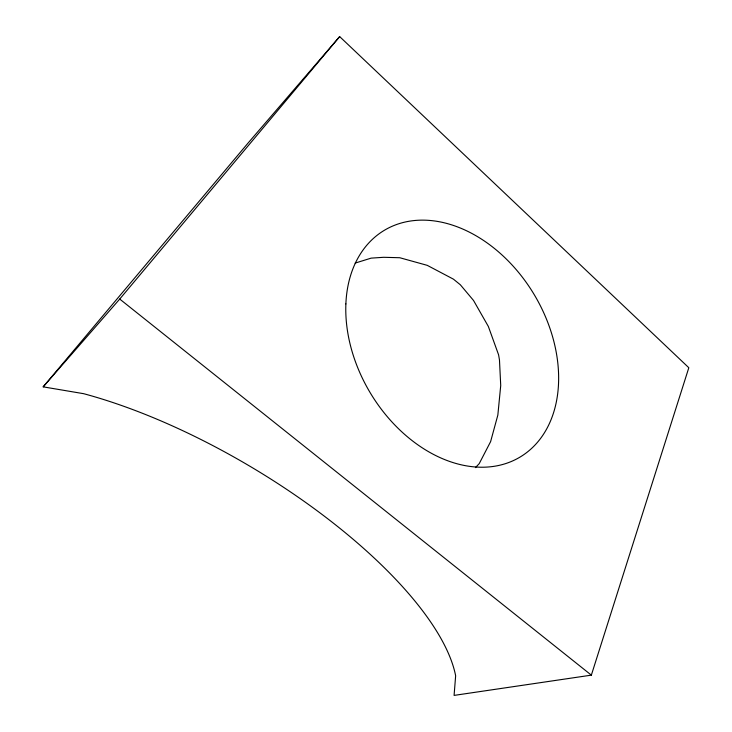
<?xml version="1.0" encoding="UTF-8"?>
<svg xmlns="http://www.w3.org/2000/svg" width="732" height="732" viewBox="0 0 732 732"><rect width="100%" height="100%" fill="white"/><g stroke="black" fill="none" stroke-linecap="round" stroke-linejoin="round"><path stroke-width="1.1" d="M591.346 675.142L688.821 367.729L339.666 36.6L248.175 142.932L43.179 386.853L83.64 393.688A297.65 109.105 30.7 0 1 455.643 675.792L454.087 695.4L591.346 675.142L119.728 299.059L43.179 386.853M119.728 299.059L339.666 36.6M475.425 467.629L479.213 463.649L490.605 441.643L497.842 415.09L500.725 385.508L499.471 359.934L498.584 354.81L488.354 326.463L473.522 300.459L460.337 284.775L453.428 279.157L427.232 265.341L399.754 257.728L383.669 257.298L371.142 258.131L355.157 263.09M345.879 303.926A132.135 95.563 59.1 0 0 501.301 464.847A132.135 95.563 59.1 0 0 509.527 262.285A132.135 95.563 59.1 0 0 345.879 303.926"/></g></svg>
